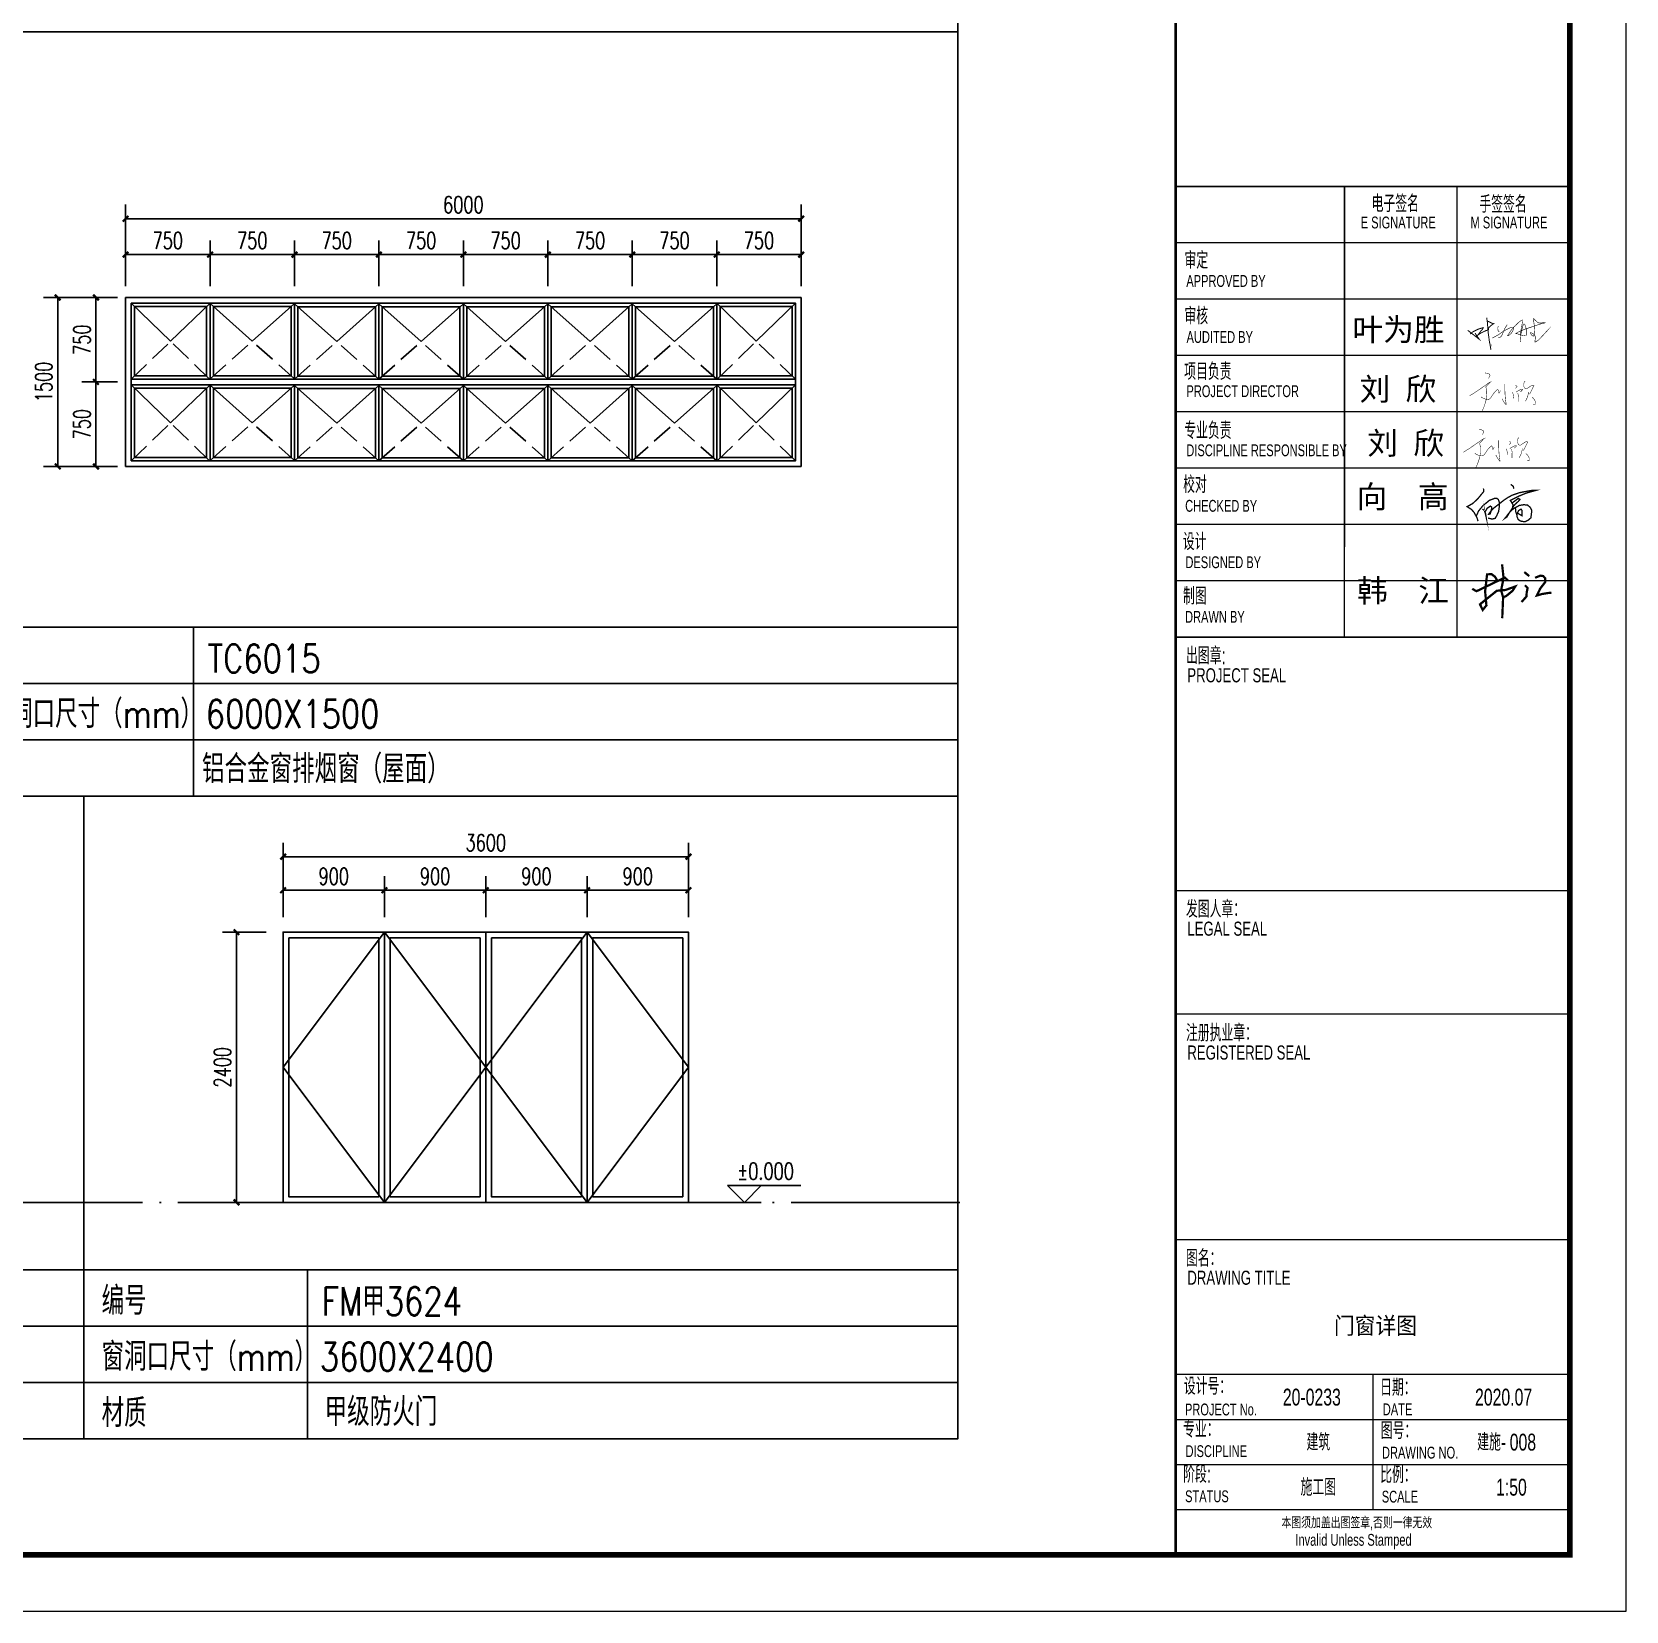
# Model space of a CAD drawing. Extents: x 409931 to 937299, y -508824 to 132289.
# Drawn here: x 682346 to 696505, y -204324 to -190299 of the extents above; entities that cross this region are included whole.
import ezdxf
from ezdxf.enums import TextEntityAlignment as Align

# ---------------------------------------------------------------- set-up
doc = ezdxf.new("R2010")
doc.units = 0
doc.header["$LTSCALE"] = 1500
doc.header["$MEASUREMENT"] = 0
doc.linetypes.add('DASH', pattern=[0.35, 0.25, -0.1])
doc.linetypes.add('DOTE', pattern=[2.42, 2, -0.2, 0.02, -0.2])
doc.layers.get('Defpoints').update_dxf_attribs({"color": 252})
for name, color, linetype in [('00-tk', 151, 'Continuous'), ('A-Dim1(尺寸标注)', 1, 'Continuous'), ('A-Elv(建筑标高)', 3, 'Continuous'), ('A-Hz(图名)', 7, 'Continuous'), ('AXIS', 3, 'Continuous'), ('C-sheet(通用-图框)', 11, 'Continuous'), ('DOTE', 1, 'Continuous'), ('iicon', 7, 'Continuous'), ('PUB_HATCH', 8, 'Continuous'), ('PUB_TEXT', 7, 'Continuous'), ('WINDOW', 4, 'Continuous'), ('看线', 252, 'Continuous'), ('签名', 1, 'Continuous')]:
    doc.layers.add(name, color=color, linetype=linetype)
doc.layers.add('TK', color=151, linetype='Continuous', lineweight=13)
doc.layers.add('功能名称', color=255, linetype='Continuous', lineweight=0)
doc.styles.add('_TCH_DIM', font='SIMPLEX', dxfattribs={"bigfont": 'GBCBIG'})
doc.styles.add('_TCH_DIM_T3', font='SIMPLEX', dxfattribs={"width": 0.705882, "bigfont": 'GBCBIG'})
doc.styles.add('DS6HT', font='simhei.ttf', dxfattribs={"width": 0.8})
doc.styles.add('HZTXT', font='txt.shx', dxfattribs={"width": 0.8, "bigfont": 'hztxt.shx'})
doc.styles.add('T&D', font='haiwenrs.shx', dxfattribs={"width": 0.7, "bigfont": 'hztxt.shx'})
doc.styles.add('TITLE', font='simhei.ttf', dxfattribs={"width": 0.8})
doc.dimstyles.new('_TCH_ARCH&&50', dxfattribs={"dimtxt": 148.75, "dimasz": 50, "dimexe": 125, "dimexo": 150, "dimgap": 50, "dimtad": 1, "dimdec": 0, "dimzin": 0, "dimdsep": 46, "dimtxsty": '_TCH_DIM_T3', "dimblk": 'ARCHTICK', "dimcen": 0.09, "dimclrt": 7, "dimazin": 2, "dimtfac": 1, "dimtdec": 0, "dimtix": 1, "dimtmove": 2, "dimatfit": 3, "dimfxl": 0, "dimtolj": 1, "dimtzin": 0, "dimarcsym": 0})

# ---------------------------------------------------------------- blocks, each defined once
blk = doc.blocks.new('A1')
at = {"layer": 'TK'}
for p, q in [((0, 0), (0, 29700)), ((-4000, 29200), (-4000, 500)), ((-500, 500), (-500, 29200)), ((-4000, 12650), (-500, 12650)), ((-4000, 12650), (-500, 12650)), ((-4000, 12650), (-500, 12650)), ((-4000, 12650), (-500, 12650)), ((-4000, 12650), (-500, 12650)), ((-500, 12650), (-4000, 12650)), ((-500, 12650), (-4000, 12650)), ((-500, 12650), (-4000, 12650)), ((-4000, 12650), (-500, 12650)), ((-2500, 8650), (-2500, 12650)), ((-2500, 12650), (-2500, 9450)), ((-1500, 8650), (-1500, 12650)), ((-1500, 9450), (-1500, 12650)), ((-500, 12150), (-4000, 12150)), ((-500, 11650), (-4000, 11650)), ((-500, 11650), (-4000, 11650)), ((-500, 11150), (-4000, 11150)), ((-500, 11150), (-4000, 11150)), ((-500, 10650), (-4000, 10650)), ((-500, 10650), (-4000, 10650)), ((-500, 10150), (-4000, 10150)), ((-500, 10150), (-4000, 10150)), ((-500, 9650), (-4000, 9650)), ((-500, 9650), (-4000, 9650)), ((-500, 9150), (-4000, 9150)), ((-500, 9150), (-4000, 9150)), ((-4000, 8650), (-500, 8650)), ((-4000, 8650), (-500, 8650)), ((-500, 8650), (-4000, 8650)), ((-500, 8650), (-4000, 8650)), ((-4000, 6400), (-500, 6400)), ((-500, 5300), (-4000, 5300)), ((-500, 2100), (-4000, 2100)), ((-2250, 2100), (-2250, 900)), ((-500, 1700), (-4000, 1700)), ((-500, 1300), (-4000, 1300)), ((-500, 900), (-4000, 900)), ((-40800, 500), (-500, 500)), ((-500, 500), (-4000, 500)), ((-42050, 0), (0, 0))]:
    blk.add_line(p, q, dxfattribs=at)
at = {"layer": 'TK', "const_width": 50}
blk.add_lwpolyline([(-40800, 29200), (-500, 29200), (-500, 500), (-40800, 500)], close=True, dxfattribs=at)
at = {"layer": 'TK', "const_width": 25}
blk.add_lwpolyline([(-4000, 500), (-4000, 29200)], dxfattribs=at)
at = {"layer": 'TK'}
blk.add_lwpolyline([(-4000, 3300), (-500, 3300), (-500, 2100), (-4000, 2100)], close=True, dxfattribs=at)
at = {"layer": 'TK', "style": 'T&D', "width": 0.7}
for s, height, p in [('电子签名', 150, (-2260, 12424)), ('手签签名', 150, (-1303, 12418)), ('E SIGNATURE', 105, (-2357, 12279)), ('M SIGNATURE', 105, (-1382, 12279)), ('审定', 150, (-3922, 11921)), ('APPROVED BY', 105, (-3906, 11760)), ('审核', 150, (-3923, 11426)), ('AUDITED BY', 105, (-3904, 11262)), ('项目负责', 150, (-3925, 10933)), ('PROJECT DIRECTOR', 105, (-3905, 10781)), ('专业负责', 150, (-3924, 10409)), ('DISCIPLINE RESPONSIBLE BY', 105, (-3906, 10256)), ('校对', 150, (-3934, 9929)), ('CHECKED BY', 105, (-3916, 9763)), ('设计', 150, (-3937, 9422)), ('DESIGNED BY', 105, (-3914, 9262)), ('制图', 150, (-3935, 8939)), ('DRAWN BY', 105, (-3917, 8777)), ('出图章:', 150, (-3909, 8409)), ('PROJECT SEAL', 125, (-3897, 8248)), ('发图人章：', 150, (-3909, 6159)), ('LEGAL SEAL', 125, (-3897, 5998)), ('注册执业章：', 150, (-3909, 5059)), ('REGISTERED SEAL', 125, (-3897, 4898)), ('图名：', 150, (-3909, 3059)), ('DRAWING TITLE', 125, (-3897, 2898)), ('设计号：', 150, (-3928, 1922)), ('日期：', 150, (-2185, 1911)), ('PROJECT No.', 105, (-3918, 1738)), ('DATE', 105, (-2161, 1739)), ('专业：', 150, (-3934, 1541)), ('图号：', 150, (-2179, 1528)), ('DISCIPLINE', 105, (-3913, 1368)), ('DRAWING NO.', 105, (-2168, 1355)), ('阶段:', 150, (-3934, 1140)), ('比例：', 150, (-2184, 1136)), ('STATUS', 105, (-3917, 967)), ('SCALE', 105, (-2170, 964))]:
    blk.add_text(s, height=height, dxfattribs=at).set_placement(p)
for s, height, p in [('本图须加盖出图签章,否则一律无效', 100, (-2392, 782)), ('Invalid Unless Stamped', 105, (-2421, 620))]:
    blk.add_text(s, height=height, dxfattribs=at).set_placement(p, align=Align.MIDDLE)
blk = doc.blocks.new('A$C7C122B11')
at = {"layer": 'iicon', "color": 13, "const_width": 7.58}
for points in [[(244, 611), (279, 605)], [(279, 605), (315, 591)], [(321, 572), (298, 526)], [(315, 591), (321, 572)], [(0, 251), (101, 316)], [(101, 316), (199, 383)], [(199, 383), (301, 455)], [(270, 260), (254, 164)], [(322, 465), (255, 393)], [(255, 393), (267, 338)], [(267, 338), (270, 260)], [(301, 455), (344, 476)], [(331, 220), (382, 295)], [(382, 295), (411, 328)], [(411, 328), (434, 349)], [(434, 349), (448, 349)], [(448, 349), (455, 315)], [(455, 315), (462, 292)], [(462, 292), (485, 335)], [(554, 440), (553, 381)], [(553, 381), (555, 298)], [(555, 298), (561, 212)], [(674, 309), (686, 266)], [(686, 266), (692, 224)], [(718, 416), (741, 413)], [(745, 400), (719, 368)], [(726, 309), (755, 327)], [(741, 413), (745, 400)], [(755, 327), (790, 346)], [(756, 296), (765, 257)], [(765, 257), (762, 218)], [(790, 346), (817, 357)], [(826, 342), (799, 315)], [(817, 357), (835, 356)], [(835, 356), (826, 342)], [(858, 469), (850, 439)], [(850, 439), (850, 403)], [(850, 403), (863, 373)], [(872, 485), (858, 469)], [(863, 373), (876, 363)], [(876, 363), (897, 363)], [(897, 363), (924, 382)], [(921, 283), (909, 233)], [(923, 311), (921, 283)], [(924, 382), (974, 414)], [(951, 294), (937, 279)], [(971, 334), (951, 294)], [(991, 378), (971, 334)], [(974, 414), (997, 421)], [(1010, 411), (991, 378)], [(997, 421), (1010, 411)], [(180, 234), (214, 214)], [(220, 61), (189, 0)], [(214, 214), (249, 201)], [(254, 164), (220, 61)], [(249, 201), (284, 195)], [(284, 195), (312, 200)], [(312, 200), (331, 220)], [(535, 158), (509, 209)], [(575, 108), (535, 158)], [(561, 212), (572, 134)], [(572, 134), (575, 108)], [(692, 224), (692, 211)], [(762, 218), (762, 180)], [(762, 180), (763, 160)], [(892, 201), (876, 164)], [(909, 233), (892, 201)], [(980, 231), (1007, 207)], [(1033, 121), (1002, 119)], [(1007, 207), (1028, 171)], [(1028, 171), (1033, 146)], [(1033, 146), (1033, 121)]]:
    blk.add_lwpolyline(points, dxfattribs=at)
blk = doc.blocks.new('A$C2CD672AE')
at = {"layer": '签名', "const_width": 40}
for points in [[(540, 958), (551, 861), (567, 712), (523, 495), (559, 372), (543, 1)], [(10, 523), (86, 480), (394, 629), (590, 723), (643, 672)], [(462, 656), (414, 738), (355, 782), (274, 780), (253, 600), (239, 476), (251, 353), (262, 228), (197, 148), (148, 248), (316, 383), (446, 488), (600, 502), (775, 564), (727, 488), (613, 394), (559, 372)], [(945, 587), (994, 537), (977, 455), (975, 388), (887, 289)], [(935, 820), (1023, 749)], [(1126, 719), (1223, 757), (1271, 749), (1305, 711), (1309, 646), (1217, 526), (1158, 404), (1244, 429), (1358, 448), (1418, 455)]]:
    blk.add_lwpolyline(points, dxfattribs=at)
blk = doc.blocks.new('A$C3CB17D36')
at = {"const_width": 19.8}
for points in [[(80, 483), (82, 436), (-4, 331), (-78, 262), (-162, 214), (-96, 172), (-54, 122), (-14, 43), (0, 0)], [(484, 543), (520, 516), (530, 479)], [(-29, 73), (10, 153), (71, 228), (167, 307), (248, 338), (278, 337), (299, 321), (315, 280), (314, 213), (304, 143), (282, 94), (256, 43), (211, 30), (146, 45)], [(65, 180), (93, 156), (111, 112), (117, 72), (102, 134), (135, 190), (181, 222), (201, 209), (198, 167), (178, 105), (157, 102), (195, 158), (241, 200), (315, 257), (385, 312), (440, 349), (503, 383), (609, 420), (706, 439), (791, 454), (852, 454), (716, 416), (599, 368), (536, 337), (477, 307), (499, 274), (517, 240), (510, 196), (467, 131), (427, 62), (399, 43), (467, 131), (526, 187), (613, 233), (672, 242), (729, 240), (769, 207), (791, 169), (791, 122), (782, 49), (744, 16), (692, -10), (629, 1), (595, 23), (580, 54), (573, 98), (582, 119), (601, 157), (635, 177), (651, 159), (649, 129), (648, 81), (582, 119)], [(511, 204), (545, 247), (597, 293), (620, 321), (595, 337), (562, 312), (534, 290), (503, 269)], [(573, 98), (558, 138), (557, 178), (546, 198)]]:
    blk.add_lwpolyline(points, dxfattribs=at)
blk = doc.blocks.new('5635634563456')
at = {"layer": 'AXIS', "color": 1, "ltscale": 1000}
for points, const_width in [([(455638, 226631), (456046, 226314), (455898, 226528)], 35), ([(455726, 226495), (455793, 226559), (455885, 226610), (455980, 226658), (456074, 226692), (456140, 226711), (456191, 226721), (456171, 226679), (456122, 226626), (456066, 226550), (456000, 226461), (455930, 226407)], 35), ([(456000, 226461), (456120, 226541), (456209, 226584), (456284, 226619), (456362, 226642), (456383, 226667), (456372, 226711), (456436, 226771), (456484, 226814), (456541, 226856), (456584, 226882)], 35), ([(456321, 227084), (456323, 227003), (456340, 226889), (456350, 226736), (456364, 226551), (456389, 226377), (456412, 226211), (456434, 226115), (456454, 225981), (456460, 225938)], 35), ([(456541, 226856), (456497, 226883), (456453, 226906), (456404, 226930), (456347, 226954), (456330, 226974)], 35), ([(456511, 226356), (456598, 226399), (456645, 226426), (456716, 226466), (456769, 226502), (456843, 226554), (456901, 226589), (456972, 226633), (457083, 226688), (457147, 226724), (457210, 226744), (457243, 226739), (457255, 226715), (457256, 226661), (457241, 226611), (457206, 226554), (457187, 226524), (457156, 226496), (457121, 226466), (457079, 226440), (457051, 226436), (457075, 226474), (457120, 226543), (457168, 226614), (457233, 226692), (457285, 226754), (457338, 226800), (457415, 226883), (457487, 226940), (457542, 226981), (457583, 227002), (457585, 226954), (457566, 226823), (457537, 226676), (457515, 226502), (457509, 226326), (457520, 226216)], 20), ([(456723, 226780), (456707, 226722), (456709, 226662), (456720, 226612), (456740, 226593), (456760, 226586), (456774, 226591)], 20), ([(456474, 226132), (456468, 226098), (456460, 225938)], 10)]:
    blk.add_lwpolyline(points, dxfattribs=dict(at, const_width=const_width))
for points in [[(457041, 226828, 20, 20, 0), (456957, 226700, 20, 20, 0), (456928, 226631, 20, 20, 0), (456875, 226503, 20, 20, 0), (456834, 226423, 20, 20, 0), (456812, 226396, 20, 20, 0), (456724, 226364, 20, 0, 0)], [(457512, 226414, 20, 20, 0), (457568, 226678, 20, 20, 0), (457591, 226783, 20, 20, 0), (457627, 226841, 20, 20, 0), (457636, 226855, 20, 20, 0), (457670, 226830, 20, 20, 0), (457684, 226788, 20, 20, 0), (457721, 226669, 20, 20, 0), (457721, 226593, 20, 20, 0), (457722, 226502, 20, 20, 0), (457712, 226436, 20, 20, 0), (457675, 226435, 20, 20, 0), (457629, 226445, 20, 20, 0), (457579, 226451, 20, 20, 0), (457468, 226480, 20, 20, 0), (457412, 226504, 20, 20, 0), (457345, 226518, 20, 20, 0), (457423, 226562, 20, 20, 0), (457642, 226660, 20, 20, 0), (457903, 226748, 20, 20, 0), (458182, 226843, 20, 20, 0), (458298, 226875, 20, 20, 0), (458384, 226894, 20, 20, 0), (458349, 226902, 20, 20, 0), (458320, 226902, 20, 20, 0), (458244, 226891, 20, 20, 0), (458219, 226887, 20, 20, 0), (458166, 226893, 20, 20, 0), (458108, 226921, 20, 20, 0), (458072, 226957, 20, 20, 0), (458038, 226986, 20, 20, 0), (458000, 227029, 20, 20, 0), (457974, 227049, 20, 20, 0), (457985, 226931, 20, 20, 0), (458001, 226820, 20, 20, 0), (458013, 226590, 20, 20, 0), (458016, 226523, 20, 20, 0), (457984, 226423, 20, 20, 0), (457948, 226430, 20, 20, 0), (457915, 226448, 20, 20, 0), (457886, 226495, 20, 20, 0), (457875, 226514, 20, 20, 0), (457865, 226548, 20, 20, 0), (457913, 226535, 20, 20, 0), (457962, 226508, 20, 20, 0), (457985, 226486, 20, 20, 0), (458023, 226448, 20, 20, 0), (458044, 226386, 20, 20, 0), (458039, 226328, 20, 20, 0), (458028, 226266, 20, 20, 0), (458031, 226227, 20, 20, 0), (458032, 226211, 20, 20, 0), (458087, 226240, 20, 20, 0), (458166, 226298, 20, 20, 0), (458306, 226445, 20, 20, 0), (458437, 226588, 20, 20, 0), (458487, 226643, 20, 0, 0), (458657, 226831, 0, 0, 0)]]:
    blk.add_lwpolyline(points, format="xyseb", dxfattribs=at)
blk = doc.blocks.new('签名')
at = {"xscale": 1.132661029987503, "yscale": 1.132661029972951, "zscale": 1.132661029967055}
for p in [(-1750, 4064), (-1860, 3062)]:
    blk.add_blockref('A$C7C122B11', p, dxfattribs=at)
at = {"layer": '00-tk', "xscale": 1.200000000011642, "yscale": 1.19999999999709, "zscale": 1.2}
blk.add_blockref('A$C3CB17D36', (-1599, 2124), dxfattribs=at)
at = {"layer": 'AXIS', "xscale": 0.5, "yscale": 0.5, "zscale": 0.5}
blk.add_blockref('5635634563456', (-229602, -107802), dxfattribs=at)
at = {"layer": '签名'}
blk.add_blockref('A$C2CD672AE', (-1713, 399), dxfattribs=at)
at = {"layer": '功能名称', "color": 7, "style": 'DS6HT'}
for s, p in [('叶为胜', (-3830, 5326)), ('刘 欣', (-3706, 4269)), ('刘 欣', (-3567, 3309)), ('向  高', (-3757, 2357)), ('韩  江', (-3750, 689))]:
    blk.add_text(s, height=400, dxfattribs=at).set_placement(p)
blk = doc.blocks.new('_ArchTick')
at = {"color": 0, "linetype": 'ByBlock', "const_width": 0.4}
blk.add_lwpolyline([(-0.5, -0.5), (0.5, 0.5)], dxfattribs=at)
blk = doc.blocks.new('*D66')
at = {"layer": 'A-Dim1(尺寸标注)', "color": 0, "lineweight": -2}
for p, q in [((684577, -198010), (684577, -197500)), ((688177, -198010), (688177, -197500)), ((684577, -197624), (688177, -197624))]:
    blk.add_line(p, q, dxfattribs=at)
at = {"layer": 'Defpoints', "color": 0}
for p in [(688177, -197624), (684577, -198160), (688177, -198160)]:
    blk.add_point(p, dxfattribs=at)
at = {"layer": 'A-Dim1(尺寸标注)', "color": 0, "lineweight": -2, "xscale": 50, "yscale": 50, "zscale": 50, "rotation": 180}
blk.add_blockref('_ArchTick', (684577, -197624), dxfattribs=at)
at = {"layer": 'A-Dim1(尺寸标注)', "color": 0, "lineweight": -2, "xscale": 50, "yscale": 50, "zscale": 50}
blk.add_blockref('_ArchTick', (688177, -197624), dxfattribs=at)
at = {"layer": 'A-Dim1(尺寸标注)', "color": 7, "insert": (686377, -197500), "char_height": 148.8, "attachment_point": 5, "style": '_TCH_DIM_T3'}
blk.add_mtext('\\A1;3600', dxfattribs=at)
blk = doc.blocks.new('*D67')
at = {"layer": 'A-Dim1(尺寸标注)', "color": 0, "lineweight": -2}
for p, q in [((687277, -198160), (687277, -197797)), ((688177, -198160), (688177, -197797)), ((687277, -197922), (688177, -197922))]:
    blk.add_line(p, q, dxfattribs=at)
at = {"layer": 'Defpoints', "color": 0}
for p in [(688177, -197922), (687277, -198310), (688177, -198310)]:
    blk.add_point(p, dxfattribs=at)
at = {"layer": 'A-Dim1(尺寸标注)', "color": 0, "lineweight": -2, "xscale": 50, "yscale": 50, "zscale": 50, "rotation": 180}
blk.add_blockref('_ArchTick', (687277, -197922), dxfattribs=at)
at = {"layer": 'A-Dim1(尺寸标注)', "color": 0, "lineweight": -2, "xscale": 50, "yscale": 50, "zscale": 50}
blk.add_blockref('_ArchTick', (688177, -197922), dxfattribs=at)
at = {"layer": 'A-Dim1(尺寸标注)', "color": 7, "insert": (687727, -197798), "char_height": 148.8, "attachment_point": 5, "style": '_TCH_DIM_T3'}
blk.add_mtext('\\A1;900', dxfattribs=at)
blk = doc.blocks.new('*D68')
at = {"layer": 'A-Dim1(尺寸标注)', "color": 0, "lineweight": -2}
for p, q in [((686377, -198160), (686377, -197797)), ((687277, -198160), (687277, -197797)), ((686377, -197922), (687277, -197922))]:
    blk.add_line(p, q, dxfattribs=at)
at = {"layer": 'Defpoints', "color": 0}
for p in [(687277, -197922), (686377, -198310), (687277, -198310)]:
    blk.add_point(p, dxfattribs=at)
at = {"layer": 'A-Dim1(尺寸标注)', "color": 0, "lineweight": -2, "xscale": 50, "yscale": 50, "zscale": 50, "rotation": 180}
blk.add_blockref('_ArchTick', (686377, -197922), dxfattribs=at)
at = {"layer": 'A-Dim1(尺寸标注)', "color": 0, "lineweight": -2, "xscale": 50, "yscale": 50, "zscale": 50}
blk.add_blockref('_ArchTick', (687277, -197922), dxfattribs=at)
at = {"layer": 'A-Dim1(尺寸标注)', "color": 7, "insert": (686827, -197798), "char_height": 148.8, "attachment_point": 5, "style": '_TCH_DIM_T3'}
blk.add_mtext('\\A1;900', dxfattribs=at)
blk = doc.blocks.new('*D69')
at = {"layer": 'A-Dim1(尺寸标注)', "color": 0, "lineweight": -2}
for p, q in [((685477, -198160), (685477, -197797)), ((686377, -198160), (686377, -197797)), ((685477, -197922), (686377, -197922))]:
    blk.add_line(p, q, dxfattribs=at)
at = {"layer": 'Defpoints', "color": 0}
for p in [(686377, -197922), (685477, -198310), (686377, -198310)]:
    blk.add_point(p, dxfattribs=at)
at = {"layer": 'A-Dim1(尺寸标注)', "color": 0, "lineweight": -2, "xscale": 50, "yscale": 50, "zscale": 50, "rotation": 180}
blk.add_blockref('_ArchTick', (685477, -197922), dxfattribs=at)
at = {"layer": 'A-Dim1(尺寸标注)', "color": 0, "lineweight": -2, "xscale": 50, "yscale": 50, "zscale": 50}
blk.add_blockref('_ArchTick', (686377, -197922), dxfattribs=at)
at = {"layer": 'A-Dim1(尺寸标注)', "color": 7, "insert": (685927, -197798), "char_height": 148.8, "attachment_point": 5, "style": '_TCH_DIM_T3'}
blk.add_mtext('\\A1;900', dxfattribs=at)
blk = doc.blocks.new('*D70')
at = {"layer": 'A-Dim1(尺寸标注)', "color": 0, "lineweight": -2}
for p, q in [((684577, -198160), (684577, -197797)), ((685477, -198160), (685477, -197797)), ((684577, -197922), (685477, -197922))]:
    blk.add_line(p, q, dxfattribs=at)
at = {"layer": 'Defpoints', "color": 0}
for p in [(685477, -197922), (684577, -198310), (685477, -198310)]:
    blk.add_point(p, dxfattribs=at)
at = {"layer": 'A-Dim1(尺寸标注)', "color": 0, "lineweight": -2, "xscale": 50, "yscale": 50, "zscale": 50, "rotation": 180}
blk.add_blockref('_ArchTick', (684577, -197922), dxfattribs=at)
at = {"layer": 'A-Dim1(尺寸标注)', "color": 0, "lineweight": -2, "xscale": 50, "yscale": 50, "zscale": 50}
blk.add_blockref('_ArchTick', (685477, -197922), dxfattribs=at)
at = {"layer": 'A-Dim1(尺寸标注)', "color": 7, "insert": (685027, -197798), "char_height": 148.8, "attachment_point": 5, "style": '_TCH_DIM_T3'}
blk.add_mtext('\\A1;900', dxfattribs=at)
blk = doc.blocks.new('*D71')
at = {"layer": 'A-Dim1(尺寸标注)', "color": 0, "lineweight": -2}
for p, q in [((684427, -198294), (684038, -198294)), ((684163, -200694), (684163, -198294)), ((684427, -200694), (684038, -200694))]:
    blk.add_line(p, q, dxfattribs=at)
at = {"layer": 'Defpoints', "color": 0}
for p in [(684163, -198294), (684577, -198294), (684577, -200694)]:
    blk.add_point(p, dxfattribs=at)
at = {"layer": 'A-Dim1(尺寸标注)', "color": 0, "lineweight": -2, "xscale": 50, "yscale": 50, "zscale": 50}
for p, rotation in [((684163, -198294), 90), ((684163, -200694), 270)]:
    blk.add_blockref('_ArchTick', p, dxfattribs=dict(at, rotation=rotation))
at = {"layer": 'A-Dim1(尺寸标注)', "color": 7, "insert": (684038, -199494), "char_height": 148.8, "attachment_point": 5, "rotation": 90, "style": '_TCH_DIM_T3'}
blk.add_mtext('\\A1;2400', dxfattribs=at)
blk = doc.blocks.new('*D72')
at = {"layer": 'A-Dim1(尺寸标注)', "color": 0, "lineweight": -2}
for p, q in [((688428, -192558), (688428, -192152)), ((688428, -192277), (689178, -192277)), ((689178, -192558), (689178, -192152))]:
    blk.add_line(p, q, dxfattribs=at)
at = {"layer": 'Defpoints', "color": 0}
for p in [(689178, -192277), (688428, -192708), (689178, -192708)]:
    blk.add_point(p, dxfattribs=at)
at = {"layer": 'A-Dim1(尺寸标注)', "color": 0, "lineweight": -2, "xscale": 50, "yscale": 50, "zscale": 50, "rotation": 180}
blk.add_blockref('_ArchTick', (688428, -192277), dxfattribs=at)
at = {"layer": 'A-Dim1(尺寸标注)', "color": 0, "lineweight": -2, "xscale": 50, "yscale": 50, "zscale": 50}
blk.add_blockref('_ArchTick', (689178, -192277), dxfattribs=at)
at = {"layer": 'A-Dim1(尺寸标注)', "color": 7, "insert": (688803, -192152), "char_height": 148.8, "attachment_point": 5, "style": '_TCH_DIM_T3'}
blk.add_mtext('\\A1;750', dxfattribs=at)
blk = doc.blocks.new('*D73')
at = {"layer": 'A-Dim1(尺寸标注)', "color": 0, "lineweight": -2}
for p, q in [((687678, -192558), (687678, -192152)), ((687678, -192277), (688428, -192277)), ((688428, -192558), (688428, -192152))]:
    blk.add_line(p, q, dxfattribs=at)
at = {"layer": 'Defpoints', "color": 0}
for p in [(688428, -192277), (687678, -192708), (688428, -192708)]:
    blk.add_point(p, dxfattribs=at)
at = {"layer": 'A-Dim1(尺寸标注)', "color": 0, "lineweight": -2, "xscale": 50, "yscale": 50, "zscale": 50, "rotation": 180}
blk.add_blockref('_ArchTick', (687678, -192277), dxfattribs=at)
at = {"layer": 'A-Dim1(尺寸标注)', "color": 0, "lineweight": -2, "xscale": 50, "yscale": 50, "zscale": 50}
blk.add_blockref('_ArchTick', (688428, -192277), dxfattribs=at)
at = {"layer": 'A-Dim1(尺寸标注)', "color": 7, "insert": (688053, -192152), "char_height": 148.8, "attachment_point": 5, "style": '_TCH_DIM_T3'}
blk.add_mtext('\\A1;750', dxfattribs=at)
blk = doc.blocks.new('*D74')
at = {"layer": 'A-Dim1(尺寸标注)', "color": 0, "lineweight": -2}
for p, q in [((686928, -192558), (686928, -192152)), ((686928, -192277), (687678, -192277)), ((687678, -192558), (687678, -192152))]:
    blk.add_line(p, q, dxfattribs=at)
at = {"layer": 'Defpoints', "color": 0}
for p in [(687678, -192277), (686928, -192708), (687678, -192708)]:
    blk.add_point(p, dxfattribs=at)
at = {"layer": 'A-Dim1(尺寸标注)', "color": 0, "lineweight": -2, "xscale": 50, "yscale": 50, "zscale": 50, "rotation": 180}
blk.add_blockref('_ArchTick', (686928, -192277), dxfattribs=at)
at = {"layer": 'A-Dim1(尺寸标注)', "color": 0, "lineweight": -2, "xscale": 50, "yscale": 50, "zscale": 50}
blk.add_blockref('_ArchTick', (687678, -192277), dxfattribs=at)
at = {"layer": 'A-Dim1(尺寸标注)', "color": 7, "insert": (687303, -192152), "char_height": 148.8, "attachment_point": 5, "style": '_TCH_DIM_T3'}
blk.add_mtext('\\A1;750', dxfattribs=at)
blk = doc.blocks.new('*D75')
at = {"layer": 'A-Dim1(尺寸标注)', "color": 0, "lineweight": -2}
for p, q in [((686178, -192558), (686178, -192152)), ((686178, -192277), (686928, -192277)), ((686928, -192558), (686928, -192152))]:
    blk.add_line(p, q, dxfattribs=at)
at = {"layer": 'Defpoints', "color": 0}
for p in [(686928, -192277), (686178, -192708), (686928, -192708)]:
    blk.add_point(p, dxfattribs=at)
at = {"layer": 'A-Dim1(尺寸标注)', "color": 0, "lineweight": -2, "xscale": 50, "yscale": 50, "zscale": 50, "rotation": 180}
blk.add_blockref('_ArchTick', (686178, -192277), dxfattribs=at)
at = {"layer": 'A-Dim1(尺寸标注)', "color": 0, "lineweight": -2, "xscale": 50, "yscale": 50, "zscale": 50}
blk.add_blockref('_ArchTick', (686928, -192277), dxfattribs=at)
at = {"layer": 'A-Dim1(尺寸标注)', "color": 7, "insert": (686553, -192152), "char_height": 148.8, "attachment_point": 5, "style": '_TCH_DIM_T3'}
blk.add_mtext('\\A1;750', dxfattribs=at)
blk = doc.blocks.new('*D76')
at = {"layer": 'A-Dim1(尺寸标注)', "color": 0, "lineweight": -2}
for p, q in [((685428, -192558), (685428, -192152)), ((685428, -192277), (686178, -192277)), ((686178, -192558), (686178, -192152))]:
    blk.add_line(p, q, dxfattribs=at)
at = {"layer": 'Defpoints', "color": 0}
for p in [(686178, -192277), (685428, -192708), (686178, -192708)]:
    blk.add_point(p, dxfattribs=at)
at = {"layer": 'A-Dim1(尺寸标注)', "color": 0, "lineweight": -2, "xscale": 50, "yscale": 50, "zscale": 50, "rotation": 180}
blk.add_blockref('_ArchTick', (685428, -192277), dxfattribs=at)
at = {"layer": 'A-Dim1(尺寸标注)', "color": 0, "lineweight": -2, "xscale": 50, "yscale": 50, "zscale": 50}
blk.add_blockref('_ArchTick', (686178, -192277), dxfattribs=at)
at = {"layer": 'A-Dim1(尺寸标注)', "color": 7, "insert": (685803, -192152), "char_height": 148.8, "attachment_point": 5, "style": '_TCH_DIM_T3'}
blk.add_mtext('\\A1;750', dxfattribs=at)
blk = doc.blocks.new('*D77')
at = {"layer": 'A-Dim1(尺寸标注)', "color": 0, "lineweight": -2}
for p, q in [((684678, -192558), (684678, -192152)), ((684678, -192277), (685428, -192277)), ((685428, -192558), (685428, -192152))]:
    blk.add_line(p, q, dxfattribs=at)
at = {"layer": 'Defpoints', "color": 0}
for p in [(685428, -192277), (684678, -192708), (685428, -192708)]:
    blk.add_point(p, dxfattribs=at)
at = {"layer": 'A-Dim1(尺寸标注)', "color": 0, "lineweight": -2, "xscale": 50, "yscale": 50, "zscale": 50, "rotation": 180}
blk.add_blockref('_ArchTick', (684678, -192277), dxfattribs=at)
at = {"layer": 'A-Dim1(尺寸标注)', "color": 0, "lineweight": -2, "xscale": 50, "yscale": 50, "zscale": 50}
blk.add_blockref('_ArchTick', (685428, -192277), dxfattribs=at)
at = {"layer": 'A-Dim1(尺寸标注)', "color": 7, "insert": (685053, -192152), "char_height": 148.8, "attachment_point": 5, "style": '_TCH_DIM_T3'}
blk.add_mtext('\\A1;750', dxfattribs=at)
blk = doc.blocks.new('*D78')
at = {"layer": 'A-Dim1(尺寸标注)', "color": 0, "lineweight": -2}
for p, q in [((683928, -192558), (683928, -192152)), ((683928, -192277), (684678, -192277)), ((684678, -192558), (684678, -192152))]:
    blk.add_line(p, q, dxfattribs=at)
at = {"layer": 'Defpoints', "color": 0}
for p in [(684678, -192277), (683928, -192708), (684678, -192708)]:
    blk.add_point(p, dxfattribs=at)
at = {"layer": 'A-Dim1(尺寸标注)', "color": 0, "lineweight": -2, "xscale": 50, "yscale": 50, "zscale": 50, "rotation": 180}
blk.add_blockref('_ArchTick', (683928, -192277), dxfattribs=at)
at = {"layer": 'A-Dim1(尺寸标注)', "color": 0, "lineweight": -2, "xscale": 50, "yscale": 50, "zscale": 50}
blk.add_blockref('_ArchTick', (684678, -192277), dxfattribs=at)
at = {"layer": 'A-Dim1(尺寸标注)', "color": 7, "insert": (684303, -192152), "char_height": 148.8, "attachment_point": 5, "style": '_TCH_DIM_T3'}
blk.add_mtext('\\A1;750', dxfattribs=at)
blk = doc.blocks.new('*D79')
at = {"layer": 'A-Dim1(尺寸标注)', "color": 0, "lineweight": -2}
for p, q in [((683178, -192558), (683178, -192152)), ((683178, -192277), (683928, -192277)), ((683928, -192558), (683928, -192152))]:
    blk.add_line(p, q, dxfattribs=at)
at = {"layer": 'Defpoints', "color": 0}
for p in [(683928, -192277), (683178, -192708), (683928, -192708)]:
    blk.add_point(p, dxfattribs=at)
at = {"layer": 'A-Dim1(尺寸标注)', "color": 0, "lineweight": -2, "xscale": 50, "yscale": 50, "zscale": 50, "rotation": 180}
blk.add_blockref('_ArchTick', (683178, -192277), dxfattribs=at)
at = {"layer": 'A-Dim1(尺寸标注)', "color": 0, "lineweight": -2, "xscale": 50, "yscale": 50, "zscale": 50}
blk.add_blockref('_ArchTick', (683928, -192277), dxfattribs=at)
at = {"layer": 'A-Dim1(尺寸标注)', "color": 7, "insert": (683553, -192152), "char_height": 148.8, "attachment_point": 5, "style": '_TCH_DIM_T3'}
blk.add_mtext('\\A1;750', dxfattribs=at)
blk = doc.blocks.new('*D80')
at = {"layer": 'A-Dim1(尺寸标注)', "color": 0, "lineweight": -2}
for p, q in [((682956, -192658), (682450, -192658)), ((682575, -194158), (682575, -192658)), ((682956, -194158), (682450, -194158))]:
    blk.add_line(p, q, dxfattribs=at)
at = {"layer": 'Defpoints', "color": 0}
for p in [(682575, -192658), (683106, -192658), (683106, -194158)]:
    blk.add_point(p, dxfattribs=at)
at = {"layer": 'A-Dim1(尺寸标注)', "color": 0, "lineweight": -2, "xscale": 50, "yscale": 50, "zscale": 50}
for p, rotation in [((682575, -192658), 90), ((682575, -194158), 270)]:
    blk.add_blockref('_ArchTick', p, dxfattribs=dict(at, rotation=rotation))
at = {"layer": 'A-Dim1(尺寸标注)', "color": 7, "insert": (682451, -193408), "char_height": 148.8, "attachment_point": 5, "rotation": 90, "style": '_TCH_DIM_T3'}
blk.add_mtext('\\A1;1500', dxfattribs=at)
blk = doc.blocks.new('*D81')
at = {"layer": 'A-Dim1(尺寸标注)', "color": 0, "lineweight": -2}
for p, q in [((683106, -193408), (682790, -193408)), ((682915, -194158), (682915, -193408)), ((683106, -194158), (682790, -194158))]:
    blk.add_line(p, q, dxfattribs=at)
at = {"layer": 'Defpoints', "color": 0}
for p in [(682915, -193408), (683256, -193408), (683256, -194158)]:
    blk.add_point(p, dxfattribs=at)
at = {"layer": 'A-Dim1(尺寸标注)', "color": 0, "lineweight": -2, "xscale": 50, "yscale": 50, "zscale": 50}
for p, rotation in [((682915, -193408), 90), ((682915, -194158), 270)]:
    blk.add_blockref('_ArchTick', p, dxfattribs=dict(at, rotation=rotation))
at = {"layer": 'A-Dim1(尺寸标注)', "color": 7, "insert": (682791, -193783), "char_height": 148.8, "attachment_point": 5, "rotation": 90, "style": '_TCH_DIM_T3'}
blk.add_mtext('\\A1;750', dxfattribs=at)
blk = doc.blocks.new('*D82')
at = {"layer": 'A-Dim1(尺寸标注)', "color": 0, "lineweight": -2}
for p, q in [((683106, -192658), (682790, -192658)), ((682915, -193408), (682915, -192658)), ((683106, -193408), (682790, -193408))]:
    blk.add_line(p, q, dxfattribs=at)
at = {"layer": 'Defpoints', "color": 0}
for p in [(682915, -192658), (683256, -192658), (683256, -193408)]:
    blk.add_point(p, dxfattribs=at)
at = {"layer": 'A-Dim1(尺寸标注)', "color": 0, "lineweight": -2, "xscale": 50, "yscale": 50, "zscale": 50}
for p, rotation in [((682915, -192658), 90), ((682915, -193408), 270)]:
    blk.add_blockref('_ArchTick', p, dxfattribs=dict(at, rotation=rotation))
at = {"layer": 'A-Dim1(尺寸标注)', "color": 7, "insert": (682791, -193033), "char_height": 148.8, "attachment_point": 5, "rotation": 90, "style": '_TCH_DIM_T3'}
blk.add_mtext('\\A1;750', dxfattribs=at)
blk = doc.blocks.new('*D83')
at = {"layer": 'A-Dim1(尺寸标注)', "color": 0, "lineweight": -2}
for p, q in [((683178, -192408), (683178, -191833)), ((689178, -192408), (689178, -191833)), ((683178, -191958), (689178, -191958))]:
    blk.add_line(p, q, dxfattribs=at)
at = {"layer": 'Defpoints', "color": 0}
for p in [(689178, -191958), (683178, -192558), (689178, -192558)]:
    blk.add_point(p, dxfattribs=at)
at = {"layer": 'A-Dim1(尺寸标注)', "color": 0, "lineweight": -2, "xscale": 50, "yscale": 50, "zscale": 50, "rotation": 180}
blk.add_blockref('_ArchTick', (683178, -191958), dxfattribs=at)
at = {"layer": 'A-Dim1(尺寸标注)', "color": 0, "lineweight": -2, "xscale": 50, "yscale": 50, "zscale": 50}
blk.add_blockref('_ArchTick', (689178, -191958), dxfattribs=at)
at = {"layer": 'A-Dim1(尺寸标注)', "color": 7, "insert": (686178, -191834), "char_height": 148.8, "attachment_point": 5, "style": '_TCH_DIM_T3'}
blk.add_mtext('\\A1;6000', dxfattribs=at)

msp = doc.modelspace()

# ---------------------------------------------------------------- linework, layer by layer
at = {"layer": 'A-Elv(建筑标高)'}
for p, q in [((688674, -200693.7), (688524, -200543.7)), ((688524, -200543.7), (689174.2, -200543.7)), ((688674, -200693.7), (688824, -200543.7)), ((688488.1, -200693.7), (688824, -200693.7))]:
    msp.add_line(p, q, dxfattribs=at)
at = {"layer": 'C-sheet(通用-图框)'}
for p, q in [((657008.5, -195585), (690568.3, -195585)), ((683781.6, -195585), (683781.6, -197085)), ((657008.5, -196085), (690568.3, -196085)), ((657008.5, -196585), (690568.3, -196585)), ((682808.5, -197085), (682808.5, -202793.7)), ((657008.5, -201293.7), (690568.3, -201293.7)), ((684794.6, -201293.7), (684794.6, -202793.7)), ((657008.5, -201793.7), (690568.3, -201793.7)), ((657008.5, -202293.7), (690568.3, -202293.7))]:
    msp.add_line(p, q, dxfattribs=at)
msp.add_lwpolyline([(690568.3, -182685.8), (690568.3, -190299.2), (657008.5, -190299.2), (657008.5, -182685.8), (690568.3, -182685.8)], dxfattribs=at)
for points in [[(690568.3, -190299.2), (690568.3, -197085), (657008.5, -197085), (657008.5, -190299.2), (690568.3, -190299.2)], [(690568.3, -197085), (690568.3, -202793.7), (657008.5, -202793.7), (657008.5, -197085), (690568.3, -197085)]]:
    msp.add_lwpolyline(points, close=True, dxfattribs=at)
at = {"layer": 'DOTE', "color": 1, "linetype": 'DOTE', "ltscale": 0.5}
msp.add_line((690588.3, -200693.7), (657028.5, -200693.7), dxfattribs=at)
at = {"layer": 'PUB_HATCH'}
for p, q in [((683228, -192708.3), (683578, -193045.8)), ((683928, -192708.3), (683578, -193045.8)), ((683928, -192711.6), (684303, -193045.8)), ((684678, -192711.6), (684303, -193045.8)), ((684678, -192714.8), (685053, -193049.1)), ((685428, -192714.8), (685053, -193049.1)), ((685428, -192714.8), (685803, -193049.1)), ((686178, -192714.8), (685803, -193049.1)), ((686178, -192714.8), (686553, -193049.1)), ((686928, -192714.8), (686553, -193049.1)), ((686928, -192714.8), (687303, -193049.1)), ((687678, -192714.8), (687303, -193049.1)), ((687678, -192714.8), (688053, -193049.1)), ((688428, -192714.8), (688053, -193049.1)), ((688428, -192708.3), (688778, -193045.8)), ((689128, -192708.3), (688778, -193045.8)), ((683228, -193433.3), (683578, -193770.8)), ((683928, -193433.3), (683578, -193770.8)), ((683928, -193436.6), (684303, -193770.8)), ((684678, -193436.6), (684303, -193770.8)), ((684678, -193439.8), (685053, -193774.1)), ((685428, -193439.8), (685053, -193774.1)), ((685428, -193439.8), (685803, -193774.1)), ((686178, -193439.8), (685803, -193774.1)), ((686178, -193439.8), (686553, -193774.1)), ((686928, -193439.8), (686553, -193774.1)), ((686928, -193439.8), (687303, -193774.1)), ((687678, -193439.8), (687303, -193774.1)), ((687678, -193439.8), (688053, -193774.1)), ((688428, -193439.8), (688053, -193774.1)), ((688428, -193433.3), (688778, -193770.8)), ((689128, -193433.3), (688778, -193770.8))]:
    msp.add_line(p, q, dxfattribs=at)
at = {"layer": 'PUB_HATCH', "linetype": 'DASH', "ltscale": 0.5}
for p, q in [((683228, -193383.3), (683578, -193045.8)), ((683923, -193383.3), (683578, -193045.8)), ((683928, -193380), (684303, -193045.8)), ((684678, -193380), (684303, -193045.8)), ((684678, -193383.3), (685053, -193049.1)), ((685428, -193383.3), (685053, -193049.1)), ((685428, -193383.3), (685803, -193049.1)), ((686178, -193383.3), (685803, -193049.1)), ((686178, -193383.3), (686553, -193049.1)), ((686928, -193383.3), (686553, -193049.1)), ((686928, -193383.3), (687303, -193049.1)), ((687678, -193383.3), (687303, -193049.1)), ((687678, -193383.3), (688053, -193049.1)), ((688428, -193383.3), (688053, -193049.1)), ((688433, -193383.3), (688778, -193045.8)), ((689128, -193383.3), (688778, -193045.8)), ((683228, -194108.3), (683578, -193770.8)), ((683923, -194108.3), (683578, -193770.8)), ((683928, -194105), (684303, -193770.8)), ((684678, -194105), (684303, -193770.8)), ((684678, -194108.3), (685053, -193774.1)), ((685428, -194108.3), (685053, -193774.1)), ((685428, -194108.3), (685803, -193774.1)), ((686178, -194108.3), (685803, -193774.1)), ((686178, -194108.3), (686553, -193774.1)), ((686928, -194108.3), (686553, -193774.1)), ((686928, -194108.3), (687303, -193774.1)), ((687678, -194108.3), (687303, -193774.1)), ((687678, -194108.3), (688053, -193774.1)), ((688428, -194108.3), (688053, -193774.1)), ((688433, -194108.3), (688778, -193770.8)), ((689128, -194108.3), (688778, -193770.8))]:
    msp.add_line(p, q, dxfattribs=at)
at = {"layer": 'WINDOW'}
for p, q in [((683928, -192708.3), (683928, -193383.3)), ((684678, -192708.3), (684678, -193383.3)), ((685428, -192711.6), (685428, -193386.6)), ((686178, -192711.6), (686178, -193386.6)), ((686928, -192711.6), (686928, -193386.6)), ((687678, -192711.6), (687678, -193386.6)), ((688428, -192711.6), (688428, -193386.6)), ((689128, -193383.3), (683228, -193383.3)), ((689128, -193433.3), (683228, -193433.3)), ((683928, -193433.3), (683928, -194108.3)), ((684678, -193433.3), (684678, -194108.3)), ((685428, -193436.6), (685428, -194111.6)), ((686178, -193436.6), (686178, -194111.6)), ((686928, -193436.6), (686928, -194111.6)), ((687678, -193436.6), (687678, -194111.6)), ((688428, -194105), (688428, -193430)), ((685477, -198293.7), (685477, -200693.7)), ((687277, -198293.7), (687277, -200693.7))]:
    msp.add_line(p, q, dxfattribs=at)
for points in [[(683178, -192658.3), (683178, -194158.3), (689178, -194158.3), (689178, -192658.3)], [(683228, -192708.3), (683228, -194108.3), (689128, -194108.3), (689128, -192708.3)], [(683258, -192738.3), (683898, -192738.3), (683898, -193353.3), (683258, -193353.3)], [(683958, -192738.3), (684648, -192738.3), (684648, -193353.3), (683958, -193353.3)], [(684708, -192741.6), (685398, -192741.6), (685398, -193356.6), (684708, -193356.6)], [(685458, -192741.6), (686148, -192741.6), (686148, -193356.6), (685458, -193356.6)], [(686208, -192741.6), (686898, -192741.6), (686898, -193356.6), (686208, -193356.6)], [(686958, -192741.6), (687648, -192741.6), (687648, -193356.6), (686958, -193356.6)], [(688398, -192741.6), (687708, -192741.6), (687708, -193356.6), (688398, -193356.6)], [(689098, -192738.3), (688458, -192738.3), (688458, -193353.3), (689098, -193353.3)], [(683258, -194078.3), (683898, -194078.3), (683898, -193463.3), (683258, -193463.3)], [(683958, -194078.3), (684648, -194078.3), (684648, -193463.3), (683958, -193463.3)], [(684708, -194081.6), (685398, -194081.6), (685398, -193466.6), (684708, -193466.6)], [(685458, -194081.6), (686148, -194081.6), (686148, -193466.6), (685458, -193466.6)], [(686208, -194081.6), (686898, -194081.6), (686898, -193466.6), (686208, -193466.6)], [(686958, -194081.6), (687648, -194081.6), (687648, -193466.6), (686958, -193466.6)], [(688398, -194081.6), (687708, -194081.6), (687708, -193466.6), (688398, -193466.6)], [(689098, -194078.3), (688458, -194078.3), (688458, -193463.3), (689098, -193463.3)], [(684577, -200693.7), (686377, -200693.7), (686377, -198293.7), (684577, -198293.7)], [(684627, -198343.7), (685427, -198343.7), (685427, -200643.7), (684627, -200643.7)], [(686327, -198343.7), (685527, -198343.7), (685527, -200643.7), (686327, -200643.7)], [(688177, -200693.7), (686377, -200693.7), (686377, -198293.7), (688177, -198293.7)], [(686427, -198343.7), (687227, -198343.7), (687227, -200643.7), (686427, -200643.7)], [(688127, -198343.7), (687327, -198343.7), (687327, -200643.7), (688127, -200643.7)]]:
    msp.add_lwpolyline(points, close=True, dxfattribs=at)
at = {"layer": '看线'}
for p, q in [((684577, -199493.7), (685477, -198293.7)), ((686377, -199493.7), (685477, -198293.7)), ((686377, -199493.7), (687277, -198293.7)), ((688177, -199493.7), (687277, -198293.7)), ((684577, -199493.7), (685477, -200693.7)), ((686377, -199493.7), (685477, -200693.7)), ((686377, -199493.7), (687277, -200693.7)), ((688177, -199493.7), (687277, -200693.7))]:
    msp.add_line(p, q, dxfattribs=at)

# ---------------------------------------------------------------- block references
at = {"layer": '00-tk', "xscale": 0.5, "yscale": 0.5, "zscale": 0.5}
msp.add_blockref('签名', (695989.5, -195705.9), dxfattribs=at)
at = {"layer": 'TK'}
msp.add_blockref('A1', (696504.8, -204323.5), dxfattribs=at)

# ---------------------------------------------------------------- texts
at = {"layer": 'A-Hz(图名)', "style": 'HZTXT', "width": 0.8}
for s, p in [('TC6015', (683907, -195988.3)), ('窗洞口尺寸（mm）', (681951.8, -196479.9)), ('6000X1500', (683890.4, -196479.9)), ('编号', (682964.8, -201691.9)), ('FM甲3624', (684920, -201697)), ('窗洞口尺寸（mm）', (682964.8, -202188.7)), ('3600X2400', (684903.4, -202188.7)), ('材质', (682964.8, -202688.6))]:
    msp.add_text(s, height=250, dxfattribs=at).set_placement(p)
for s, p in [('铝合金窗排烟窗（屋面）', (684956.8, -196831.5)), ('甲级防火门', (685445.9, -202540.3))]:
    msp.add_text(s, height=250, dxfattribs=at).set_placement(p, align=Align.MIDDLE)
at = {"layer": 'PUB_TEXT', "style": '_TCH_DIM', "width": 0.705882}
msp.add_text('%%P0.000', height=148.75, dxfattribs=at).set_placement((688609.2, -200491.2))
at = {"layer": 'TK', "color": 3, "style": 'TITLE', "width": 0.9}
msp.add_text('门窗详图', height=150, dxfattribs=at).set_placement((694278.3, -201862.9), align=Align.CENTER)
at = {"layer": 'TK', "color": 2, "style": 'T&D', "width": 0.7}
for s, p in [('20-0233', (693713.7, -202498)), ('2020.07', (695416.7, -202498)), ('建筑', (693771.3, -202898)), ('建施-', (695310.5, -202898)), ('施工图', (693771.3, -203298)), ('1:50', (695486.2, -203298))]:
    msp.add_text(s, height=150, dxfattribs=at).set_placement(p, align=Align.CENTER)
at = {"layer": 'TK', "color": 3, "style": 'T&D', "width": 0.7}
msp.add_text('008', height=150, dxfattribs=at).set_placement((695471, -202898))

# ---------------------------------------------------------------- dimensions: what is measured, and where the dimension line sits
at = {"layer": 'A-Dim1(尺寸标注)'}
for p1, p2, distance, picture, middle in [((683178, -192558.3), (689178, -192558.3), 600.2, '*D83', (686178, -191833.8)), ((683178, -192708.3), (683928, -192708.3), 431.5, '*D79', (683553, -192152.4)), ((683928, -192708.3), (684678, -192708.3), 431.5, '*D78', (684303, -192152.4)), ((684678, -192708.3), (685428, -192708.3), 431.5, '*D77', (685053, -192152.4)), ((685428, -192708.3), (686178, -192708.3), 431.5, '*D76', (685803, -192152.4)), ((686178, -192708.3), (686928, -192708.3), 431.5, '*D75', (686553, -192152.4)), ((686928, -192708.3), (687678, -192708.3), 431.5, '*D74', (687303, -192152.4)), ((687678, -192708.3), (688428, -192708.3), 431.5, '*D73', (688053, -192152.4)), ((688428, -192708.3), (689178, -192708.3), 431.5, '*D72', (688803, -192152.4)), ((683106, -194158.3), (683106, -192658.3), 531, '*D80', (682450.7, -193408.3)), ((683256, -193408.3), (683256, -192658.3), 340.7, '*D82', (682790.9, -193033.3)), ((683256, -194158.3), (683256, -193408.3), 340.7, '*D81', (682790.9, -193783.3)), ((684577, -198160.3), (688177, -198160.3), 535.8, '*D66', (686377, -197500.1)), ((684577, -198310.3), (685477, -198310.3), 387.9, '*D70', (685027, -197798)), ((685477, -198310.3), (686377, -198310.3), 387.9, '*D69', (685927, -197798)), ((686377, -198310.3), (687277, -198310.3), 387.9, '*D68', (686827, -197798)), ((687277, -198310.3), (688177, -198310.3), 387.9, '*D67', (687727, -197798)), ((684577, -200693.7), (684577, -198293.7), 414.2, '*D71', (684038.4, -199493.7))]:
    dim = msp.add_aligned_dim(p1=p1, p2=p2, distance=distance, dimstyle='_TCH_ARCH&&50', dxfattribs=at)
    dim.commit()
    dim.dimension.update_dxf_attribs({"geometry": picture, "text_midpoint": middle})

doc.saveas('drawing.dxf')
